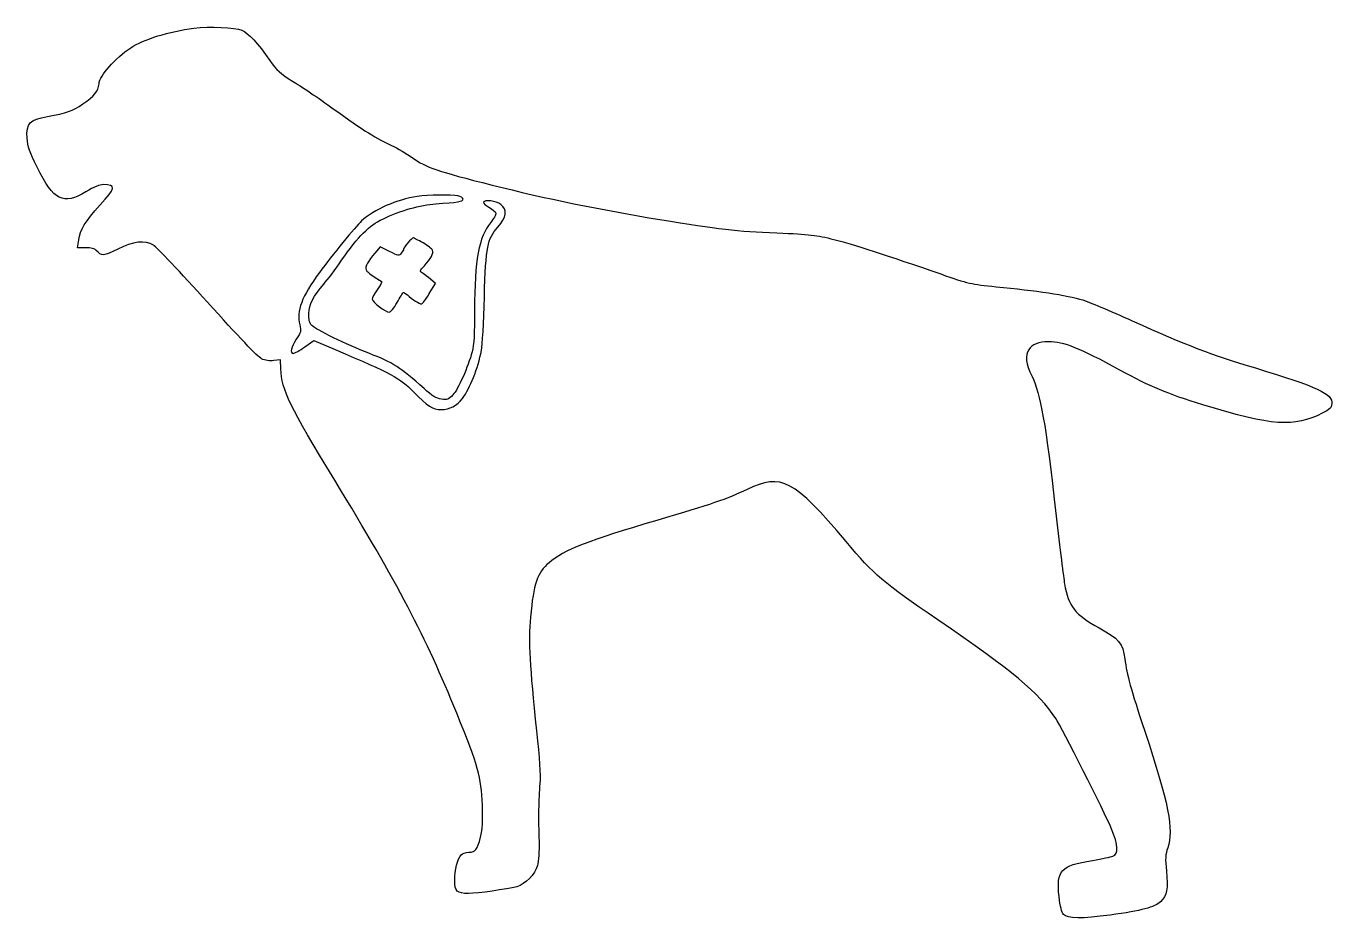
# Model space of a CAD drawing. Header units: centimetres. Extents: x -13.9 to 13.9, y -16.2 to 2.9.
import ezdxf

# ---------------------------------------------------------------- set-up
doc = ezdxf.new("R2010")
doc.units = ezdxf.units.CM
doc.header["$MEASUREMENT"] = 0
doc.layers.add('Layer 1', color=7, linetype='Continuous')

msp = doc.modelspace()

# ---------------------------------------------------------------- linework, layer by layer
at = {"layer": 'Layer 1'}
for points, knots in [([(-10.37167, 2.81869), (-10.88673, 2.75519), (-11.44059, 2.58233), (-11.71575, 2.40241), (-11.71575, 2.40241), (-12.04736, 2.18016), (-12.37544, 1.80974), (-12.39308, 1.63335), (-12.39308, 1.63335), (-12.41072, 1.47107), (-12.49539, 1.36524), (-12.73527, 1.20296), (-12.73527, 1.20296), (-12.97163, 1.04774), (-13.07394, 1.00893), (-13.49374, 0.93485), (-13.49374, 0.93485), (-13.87474, 0.86782), (-13.94882, 0.78668), (-13.92766, 0.47271), (-13.92766, 0.47271), (-13.91708, 0.28927), (-13.87827, 0.1799), (-13.71599, -0.14818), (-13.71599, -0.14818), (-13.35616, -0.86785), (-13.1586, -0.96662), (-12.67177, -0.67382), (-12.67177, -0.67382), (-12.50244, -0.57151), (-12.37896, -0.52213), (-12.29783, -0.52213), (-12.29783, -0.52213), (-12.02619, -0.52213), (-12.03677, -0.59269), (-12.36839, -0.95605), (-12.36839, -0.95605), (-12.69295, -1.31236), (-12.79878, -1.48874), (-12.827, -1.70394), (-12.827, -1.70394), (-12.827, -1.70394), (-12.85169, -1.86975), (-12.85169, -1.86975), (-12.85169, -1.86975), (-12.85169, -1.86975), (-12.6753, -1.86975), (-12.6753, -1.86975), (-12.6753, -1.86975), (-12.55536, -1.86975), (-12.48127, -1.88739), (-12.45305, -1.92619), (-12.45305, -1.92619), (-12.34369, -2.05319), (-12.29077, -2.05319), (-11.99444, -1.9015), (-11.99444, -1.9015), (-11.6593, -1.72864), (-11.41941, -1.70394), (-11.22891, -1.81683), (-11.22891, -1.81683), (-11.16894, -1.85211), (-10.65035, -2.39891), (-10.07885, -3.03391), (-10.07885, -3.03391), (-9.42621, -3.7571), (-8.99582, -4.20513), (-8.92174, -4.24394), (-8.92174, -4.24394), (-8.84413, -4.27922), (-8.75241, -4.29333), (-8.66068, -4.27922), (-8.66068, -4.27922), (-8.66068, -4.27922), (-8.51957, -4.26158), (-8.51957, -4.26158), (-8.51957, -4.26158), (-8.51957, -4.26158), (-8.51251, -4.45914), (-8.51251, -4.45914), (-8.51251, -4.45914), (-8.49134, -4.9107), (-8.31848, -5.267), (-7.35893, -6.83686), (-7.35893, -6.83686), (-6.00779, -9.0523), (-5.42218, -10.17061), (-4.75543, -11.81455), (-4.75543, -11.81455), (-4.29329, -12.95402), (-4.23685, -13.16569), (-4.20862, -13.77599), (-4.20862, -13.77599), (-4.19451, -14.13935), (-4.20156, -14.28046), (-4.24743, -14.46038), (-4.24743, -14.46038), (-4.31799, -14.73907), (-4.35326, -14.78141), (-4.4979, -14.78141), (-4.4979, -14.78141), (-4.5614, -14.78141), (-4.63548, -14.80963), (-4.66371, -14.84138), (-4.66371, -14.84138), (-4.74485, -14.92957), (-4.79777, -15.15535), (-4.79777, -15.38819), (-4.79777, -15.38819), (-4.79777, -15.62455), (-4.75544, -15.66336), (-4.50144, -15.66336), (-4.50144, -15.66336), (-4.31447, -15.66336), (-3.683, -15.57517), (-3.47486, -15.51872), (-3.47486, -15.51872), (-3.28789, -15.4658), (-3.0868, -15.26119), (-3.03389, -15.06364), (-3.03389, -15.06364), (-3.00567, -14.96839), (-2.99508, -14.76025), (-2.99861, -14.55211), (-2.99861, -14.55211), (-3.01625, -14.0688), (-3.00919, -13.65253), (-2.98097, -13.31739), (-2.98097, -13.31739), (-2.96686, -13.11631), (-2.9845, -12.79175), (-3.05153, -12.1885), (-3.05153, -12.1885), (-3.1997, -10.79856), (-3.22792, -10.29408), (-3.18206, -9.76139), (-3.18206, -9.76139), (-3.11503, -9.04525), (-3.03742, -8.81242), (-2.78342, -8.59722), (-2.78342, -8.59722), (-2.47298, -8.32911), (-1.92264, -8.11391), (-0.48331, -7.69411), (-0.48331, -7.69411), (0.67027, -7.35544), (1.00541, -7.24255), (1.44638, -7.03089), (1.44638, -7.03089), (2.17663, -6.68164), (2.43416, -6.81922), (3.55599, -8.14567), (3.55599, -8.14567), (4.1663, -8.86886), (4.32857, -9.00645), (5.51743, -9.82136), (5.51743, -9.82136), (7.12962, -10.92203), (7.65174, -11.363), (8.03274, -11.92392), (8.03274, -11.92392), (8.15268, -12.10384), (9.08402, -13.94534), (9.21807, -14.26989), (9.21807, -14.26989), (9.36976, -14.64031), (9.38035, -14.8167), (9.24982, -14.86961), (9.24982, -14.86961), (9.21807, -14.88372), (9.02051, -14.92253), (8.8159, -14.9578), (8.8159, -14.9578), (8.13151, -15.07422), (8.04684, -15.16594), (8.10329, -15.72686), (8.10329, -15.72686), (8.12798, -15.94205), (8.15973, -16.07611), (8.19501, -16.11139), (8.19501, -16.11139), (8.28673, -16.20311), (8.59012, -16.20664), (9.19337, -16.1255), (9.19337, -16.1255), (9.88129, -16.03025), (10.13176, -15.96322), (10.26581, -15.83975), (10.26581, -15.83975), (10.40692, -15.70922), (10.43514, -15.56106), (10.39634, -15.18711), (10.39634, -15.18711), (10.36812, -14.91547), (10.37165, -14.84139), (10.42456, -14.68617), (10.42456, -14.68617), (10.55509, -14.30164), (10.4422, -13.73367), (9.9342, -12.19909), (9.9342, -12.19909), (9.63081, -11.28187), (9.5532, -11.00317), (9.50734, -10.65392), (9.50734, -10.65392), (9.46148, -10.31878), (9.38387, -10.22), (8.96053, -9.9907), (8.96053, -9.9907), (8.43842, -9.70495), (8.30436, -9.53209), (8.2197, -9.04878), (8.2197, -9.04878), (8.20206, -8.93236), (8.12092, -8.27972), (8.04331, -7.60239), (8.04331, -7.60239), (7.81048, -5.56686), (7.7117, -5.00947), (7.52825, -4.62142), (7.52825, -4.62142), (7.39067, -4.33214), (7.37303, -4.18045), (7.45769, -4.04992), (7.45769, -4.04992), (7.5353, -3.92998), (7.65877, -3.88059), (7.88102, -3.88059), (7.88102, -3.88059), (8.2091, -3.88059), (8.54424, -4.01112), (9.40149, -4.48384), (9.40149, -4.48384), (10.06471, -4.84367), (10.39632, -4.98478), (11.17596, -5.22467), (11.17596, -5.22467), (12.66468, -5.67975), (13.11271, -5.7115), (13.72302, -5.40459), (13.72302, -5.40459), (13.88883, -5.32345), (13.91705, -5.2917), (13.92763, -5.19998), (13.92763, -5.19998), (13.9488, -4.99184), (13.62071, -4.84015), (12.29427, -4.43798), (12.29427, -4.43798), (11.3453, -4.15223), (10.84435, -3.96173), (9.66608, -3.42904), (9.66608, -3.42904), (9.18983, -3.21737), (8.71358, -3.01629), (8.60775, -2.98454), (8.60775, -2.98454), (8.26556, -2.88223), (7.61292, -2.78346), (6.75919, -2.70232), (6.75919, -2.70232), (6.2265, -2.6494), (6.163, -2.63529), (5.57738, -2.43068), (5.57738, -2.43068), (4.41674, -2.02851), (3.71471, -1.79921), (3.29491, -1.69337), (3.29491, -1.69337), (2.92097, -1.59812), (2.78691, -1.58048), (2.08135, -1.55226), (2.08135, -1.55226), (1.20646, -1.51698), (0.85368, -1.47818), (-0.42337, -1.26651), (-0.42337, -1.26651), (-1.65456, -1.06543), (-2.88576, -0.81143), (-3.99701, -0.53273), (-3.99701, -0.53273), (-5.16823, -0.2364), (-5.41165, -0.15526), (-5.6974, 0.05288), (-5.6974, 0.05288), (-5.8244, 0.14107), (-6.02548, 0.25749), (-6.14543, 0.31394), (-6.14543, 0.31394), (-6.45587, 0.45152), (-6.74162, 0.63144), (-7.39074, 1.10063), (-7.39074, 1.10063), (-7.70118, 1.32288), (-8.09277, 1.58746), (-8.2621, 1.68977), (-8.2621, 1.68977), (-8.52316, 1.85205), (-8.59724, 1.91908), (-8.74541, 2.13074), (-8.74541, 2.13074), (-8.99588, 2.4941), (-9.20402, 2.71988), (-9.34513, 2.77632), (-9.34513, 2.77632), (-9.49682, 2.83982), (-10.02246, 2.86451), (-10.37171, 2.81865), (-10.37171, 2.81865), (-10.37171, 2.81865), (-10.37167, 2.81869), (-10.37167, 2.81869)], [0, 0, 0, 0, 0.01265823, 0.01265823, 0.01265823, 0.01265823, 0.02531646, 0.02531646, 0.02531646, 0.02531646, 0.03797468, 0.03797468, 0.03797468, 0.03797468, 0.05063291, 0.05063291, 0.05063291, 0.05063291, 0.06329114, 0.06329114, 0.06329114, 0.06329114, 0.07594937, 0.07594937, 0.07594937, 0.07594937, 0.08860759, 0.08860759, 0.08860759, 0.08860759, 0.10126582, 0.10126582, 0.10126582, 0.10126582, 0.11392405, 0.11392405, 0.11392405, 0.11392405, 0.12658228, 0.12658228, 0.12658228, 0.12658228, 0.13924051, 0.13924051, 0.13924051, 0.13924051, 0.15189873, 0.15189873, 0.15189873, 0.15189873, 0.16455696, 0.16455696, 0.16455696, 0.16455696, 0.17721519, 0.17721519, 0.17721519, 0.17721519, 0.18987342, 0.18987342, 0.18987342, 0.18987342, 0.20253165, 0.20253165, 0.20253165, 0.20253165, 0.21518987, 0.21518987, 0.21518987, 0.21518987, 0.2278481, 0.2278481, 0.2278481, 0.2278481, 0.24050633, 0.24050633, 0.24050633, 0.24050633, 0.25316456, 0.25316456, 0.25316456, 0.25316456, 0.26582278, 0.26582278, 0.26582278, 0.26582278, 0.27848101, 0.27848101, 0.27848101, 0.27848101, 0.29113924, 0.29113924, 0.29113924, 0.29113924, 0.30379747, 0.30379747, 0.30379747, 0.30379747, 0.3164557, 0.3164557, 0.3164557, 0.3164557, 0.32911392, 0.32911392, 0.32911392, 0.32911392, 0.34177215, 0.34177215, 0.34177215, 0.34177215, 0.35443038, 0.35443038, 0.35443038, 0.35443038, 0.36708861, 0.36708861, 0.36708861, 0.36708861, 0.37974684, 0.37974684, 0.37974684, 0.37974684, 0.39240506, 0.39240506, 0.39240506, 0.39240506, 0.40506329, 0.40506329, 0.40506329, 0.40506329, 0.41772152, 0.41772152, 0.41772152, 0.41772152, 0.43037975, 0.43037975, 0.43037975, 0.43037975, 0.44303797, 0.44303797, 0.44303797, 0.44303797, 0.4556962, 0.4556962, 0.4556962, 0.4556962, 0.46835443, 0.46835443, 0.46835443, 0.46835443, 0.48101266, 0.48101266, 0.48101266, 0.48101266, 0.49367089, 0.49367089, 0.49367089, 0.49367089, 0.50632911, 0.50632911, 0.50632911, 0.50632911, 0.51898734, 0.51898734, 0.51898734, 0.51898734, 0.53164557, 0.53164557, 0.53164557, 0.53164557, 0.5443038, 0.5443038, 0.5443038, 0.5443038, 0.55696203, 0.55696203, 0.55696203, 0.55696203, 0.56962025, 0.56962025, 0.56962025, 0.56962025, 0.58227848, 0.58227848, 0.58227848, 0.58227848, 0.59493671, 0.59493671, 0.59493671, 0.59493671, 0.60759494, 0.60759494, 0.60759494, 0.60759494, 0.62025316, 0.62025316, 0.62025316, 0.62025316, 0.63291139, 0.63291139, 0.63291139, 0.63291139, 0.64556962, 0.64556962, 0.64556962, 0.64556962, 0.65822785, 0.65822785, 0.65822785, 0.65822785, 0.67088608, 0.67088608, 0.67088608, 0.67088608, 0.6835443, 0.6835443, 0.6835443, 0.6835443, 0.69620253, 0.69620253, 0.69620253, 0.69620253, 0.70886076, 0.70886076, 0.70886076, 0.70886076, 0.72151899, 0.72151899, 0.72151899, 0.72151899, 0.73417722, 0.73417722, 0.73417722, 0.73417722, 0.74683544, 0.74683544, 0.74683544, 0.74683544, 0.75949367, 0.75949367, 0.75949367, 0.75949367, 0.7721519, 0.7721519, 0.7721519, 0.7721519, 0.78481013, 0.78481013, 0.78481013, 0.78481013, 0.79746835, 0.79746835, 0.79746835, 0.79746835, 0.81012658, 0.81012658, 0.81012658, 0.81012658, 0.82278481, 0.82278481, 0.82278481, 0.82278481, 0.83544304, 0.83544304, 0.83544304, 0.83544304, 0.84810127, 0.84810127, 0.84810127, 0.84810127, 0.86075949, 0.86075949, 0.86075949, 0.86075949, 0.87341772, 0.87341772, 0.87341772, 0.87341772, 0.88607595, 0.88607595, 0.88607595, 0.88607595, 0.89873418, 0.89873418, 0.89873418, 0.89873418, 0.91139241, 0.91139241, 0.91139241, 0.91139241, 0.92405063, 0.92405063, 0.92405063, 0.92405063, 0.93670886, 0.93670886, 0.93670886, 0.93670886, 0.94936709, 0.94936709, 0.94936709, 0.94936709, 0.96202532, 0.96202532, 0.96202532, 0.96202532, 0.97468354, 0.97468354, 0.97468354, 0.97468354, 1, 1, 1, 1]), ([(-4.73075, -0.762), (-4.67078, -0.77611), (-4.62139, -0.80433), (-4.62139, -0.83256), (-4.62139, -0.83256), (-4.62139, -0.88195), (-4.74486, -0.90312), (-5.207, -0.93134), (-5.207, -0.93134), (-5.5245, -0.95251), (-5.96194, -1.07598), (-6.33589, -1.2559), (-6.33589, -1.2559), (-6.63222, -1.39701), (-6.85447, -1.61926), (-7.21431, -2.13784), (-7.21431, -2.13784), (-7.34484, -2.33187), (-7.5177, -2.55765), (-7.59531, -2.64584), (-7.59531, -2.64584), (-7.81403, -2.89631), (-7.90928, -3.08328), (-7.91281, -3.27731), (-7.91281, -3.27731), (-7.91987, -3.40431), (-7.90223, -3.47134), (-7.84931, -3.52778), (-7.84931, -3.52778), (-7.7717, -3.61597), (-7.10142, -3.94406), (-6.63223, -4.12397), (-6.63223, -4.12397), (-6.10659, -4.32858), (-5.96195, -4.4203), (-5.45395, -4.87891), (-5.45395, -4.87891), (-5.27756, -5.03766), (-5.18937, -5.09058), (-5.08353, -5.10469), (-5.08353, -5.10469), (-4.95653, -5.12233), (-4.92831, -5.11175), (-4.83659, -5.01297), (-4.83659, -5.01297), (-4.7237, -4.89303), (-4.51203, -4.41325), (-4.42737, -4.09222), (-4.42737, -4.09222), (-4.38856, -3.94405), (-4.37445, -3.69711), (-4.37445, -3.20322), (-4.37445, -3.20322), (-4.37445, -2.13783), (-4.28273, -1.63336), (-4.03578, -1.33703), (-4.03578, -1.33703), (-3.96875, -1.25589), (-3.91584, -1.16417), (-3.92289, -1.13242), (-3.92289, -1.13242), (-3.92995, -1.10067), (-3.99345, -1.04423), (-4.06753, -1.00542), (-4.06753, -1.00542), (-4.13809, -0.96661), (-4.191, -0.91723), (-4.18395, -0.89959), (-4.18395, -0.89959), (-4.16278, -0.83962), (-3.91584, -0.86784), (-3.81706, -0.94545), (-3.81706, -0.94545), (-3.67242, -1.05481), (-3.69006, -1.22062), (-3.87703, -1.43228), (-3.87703, -1.43228), (-4.10634, -1.69334), (-4.13103, -1.82034), (-4.16631, -2.92806), (-4.16631, -2.92806), (-4.18042, -3.46075), (-4.20864, -3.96875), (-4.22628, -4.05695), (-4.22628, -4.05695), (-4.30742, -4.46617), (-4.46264, -4.85776), (-4.6355, -5.09059), (-4.6355, -5.09059), (-4.74839, -5.24228), (-4.90714, -5.32695), (-5.08706, -5.32695), (-5.08706, -5.32695), (-5.26698, -5.32695), (-5.37987, -5.25639), (-5.67973, -4.94595), (-5.67973, -4.94595), (-5.97254, -4.64962), (-6.13481, -4.56142), (-7.3519, -4.04284), (-7.3519, -4.04284), (-7.3519, -4.04284), (-7.80698, -3.84881), (-7.80698, -3.84881), (-7.80698, -3.84881), (-7.80698, -3.84881), (-8.00101, -3.98639), (-8.00101, -3.98639), (-8.00101, -3.98639), (-8.10684, -4.064), (-8.2162, -4.1275), (-8.24443, -4.1275), (-8.24443, -4.1275), (-8.32204, -4.1275), (-8.29382, -3.98992), (-8.18093, -3.82411), (-8.18093, -3.82411), (-8.07862, -3.67594), (-8.0751, -3.65125), (-8.10685, -3.51719), (-8.10685, -3.51719), (-8.18093, -3.22086), (-8.06452, -2.90688), (-7.68704, -2.39888), (-7.68704, -2.39888), (-7.41187, -2.02494), (-6.92151, -1.42521), (-6.78746, -1.29821), (-6.78746, -1.29821), (-6.5264, -1.05479), (-6.03604, -0.8396), (-5.5986, -0.7761), (-5.5986, -0.7761), (-5.36224, -0.74082), (-4.87541, -0.73377), (-4.73077, -0.76199), (-4.73077, -0.76199), (-4.73077, -0.76199), (-4.73075, -0.762), (-4.73075, -0.762)], [0, 0, 0, 0, 0.02777778, 0.02777778, 0.02777778, 0.02777778, 0.05555556, 0.05555556, 0.05555556, 0.05555556, 0.08333333, 0.08333333, 0.08333333, 0.08333333, 0.11111111, 0.11111111, 0.11111111, 0.11111111, 0.13888889, 0.13888889, 0.13888889, 0.13888889, 0.16666667, 0.16666667, 0.16666667, 0.16666667, 0.19444444, 0.19444444, 0.19444444, 0.19444444, 0.22222222, 0.22222222, 0.22222222, 0.22222222, 0.25, 0.25, 0.25, 0.25, 0.27777778, 0.27777778, 0.27777778, 0.27777778, 0.30555556, 0.30555556, 0.30555556, 0.30555556, 0.33333333, 0.33333333, 0.33333333, 0.33333333, 0.36111111, 0.36111111, 0.36111111, 0.36111111, 0.38888889, 0.38888889, 0.38888889, 0.38888889, 0.41666667, 0.41666667, 0.41666667, 0.41666667, 0.44444444, 0.44444444, 0.44444444, 0.44444444, 0.47222222, 0.47222222, 0.47222222, 0.47222222, 0.5, 0.5, 0.5, 0.5, 0.52777778, 0.52777778, 0.52777778, 0.52777778, 0.55555556, 0.55555556, 0.55555556, 0.55555556, 0.58333333, 0.58333333, 0.58333333, 0.58333333, 0.61111111, 0.61111111, 0.61111111, 0.61111111, 0.63888889, 0.63888889, 0.63888889, 0.63888889, 0.66666667, 0.66666667, 0.66666667, 0.66666667, 0.69444444, 0.69444444, 0.69444444, 0.69444444, 0.72222222, 0.72222222, 0.72222222, 0.72222222, 0.75, 0.75, 0.75, 0.75, 0.77777778, 0.77777778, 0.77777778, 0.77777778, 0.80555556, 0.80555556, 0.80555556, 0.80555556, 0.83333333, 0.83333333, 0.83333333, 0.83333333, 0.86111111, 0.86111111, 0.86111111, 0.86111111, 0.88888889, 0.88888889, 0.88888889, 0.88888889, 0.91666667, 0.91666667, 0.91666667, 0.91666667, 0.94444444, 0.94444444, 0.94444444, 0.94444444, 1, 1, 1, 1]), ([(-5.47511, -1.76742), (-5.3728, -1.82386), (-5.28108, -1.89442), (-5.2705, -1.92264), (-5.2705, -1.92264), (-5.24581, -1.98614), (-5.30931, -2.10608), (-5.44689, -2.25425), (-5.44689, -2.25425), (-5.55272, -2.36714), (-5.55272, -2.37419), (-5.48922, -2.413), (-5.48922, -2.413), (-5.45041, -2.43417), (-5.3728, -2.49414), (-5.31636, -2.54353), (-5.31636, -2.54353), (-5.31636, -2.54353), (-5.21053, -2.63525), (-5.21053, -2.63525), (-5.21053, -2.63525), (-5.21053, -2.63525), (-5.34106, -2.85044), (-5.34106, -2.85044), (-5.34106, -2.85044), (-5.41514, -2.97038), (-5.48923, -3.06916), (-5.50687, -3.06916), (-5.50687, -3.06916), (-5.5492, -3.06916), (-5.71148, -2.97038), (-5.81026, -2.87866), (-5.81026, -2.87866), (-5.85612, -2.84338), (-5.89493, -2.81516), (-5.90198, -2.82574), (-5.90198, -2.82574), (-5.90904, -2.8328), (-5.96548, -2.93157), (-6.02898, -3.04093), (-6.02898, -3.04093), (-6.09248, -3.15735), (-6.16656, -3.24554), (-6.19831, -3.24554), (-6.19831, -3.24554), (-6.27592, -3.24554), (-6.55814, -3.02682), (-6.56167, -2.97037), (-6.56167, -2.97037), (-6.56167, -2.94568), (-6.51228, -2.85043), (-6.45231, -2.76576), (-6.45231, -2.76576), (-6.39234, -2.67757), (-6.35, -2.59995), (-6.35706, -2.59643), (-6.35706, -2.59643), (-6.36059, -2.58937), (-6.43467, -2.54351), (-6.51934, -2.4906), (-6.51934, -2.4906), (-6.60401, -2.43768), (-6.68162, -2.37066), (-6.6922, -2.34243), (-6.6922, -2.34243), (-6.71689, -2.2754), (-6.65339, -2.15193), (-6.50523, -1.9826), (-6.50523, -1.9826), (-6.50523, -1.9826), (-6.39234, -1.85207), (-6.39234, -1.85207), (-6.39234, -1.85207), (-6.39234, -1.85207), (-6.19126, -1.95085), (-6.19126, -1.95085), (-6.19126, -1.95085), (-6.00076, -2.04257), (-5.98665, -2.0461), (-5.94079, -1.98613), (-5.94079, -1.98613), (-5.9161, -1.95085), (-5.8914, -1.91205), (-5.8914, -1.89794), (-5.8914, -1.89794), (-5.8914, -1.86619), (-5.71148, -1.65805), (-5.68679, -1.65805), (-5.68679, -1.65805), (-5.67268, -1.65805), (-5.57743, -1.70744), (-5.47512, -1.76741), (-5.47512, -1.76741), (-5.47512, -1.76741), (-5.47511, -1.76742), (-5.47511, -1.76742)], [0, 0, 0, 0, 0.04, 0.04, 0.04, 0.04, 0.08, 0.08, 0.08, 0.08, 0.12, 0.12, 0.12, 0.12, 0.16, 0.16, 0.16, 0.16, 0.2, 0.2, 0.2, 0.2, 0.24, 0.24, 0.24, 0.24, 0.28, 0.28, 0.28, 0.28, 0.32, 0.32, 0.32, 0.32, 0.36, 0.36, 0.36, 0.36, 0.4, 0.4, 0.4, 0.4, 0.44, 0.44, 0.44, 0.44, 0.48, 0.48, 0.48, 0.48, 0.52, 0.52, 0.52, 0.52, 0.56, 0.56, 0.56, 0.56, 0.6, 0.6, 0.6, 0.6, 0.64, 0.64, 0.64, 0.64, 0.68, 0.68, 0.68, 0.68, 0.72, 0.72, 0.72, 0.72, 0.76, 0.76, 0.76, 0.76, 0.8, 0.8, 0.8, 0.8, 0.84, 0.84, 0.84, 0.84, 0.88, 0.88, 0.88, 0.88, 0.92, 0.92, 0.92, 0.92, 1, 1, 1, 1])]:
    msp.add_open_spline(points, degree=3, knots=knots, dxfattribs=at)

doc.saveas('drawing.dxf')
